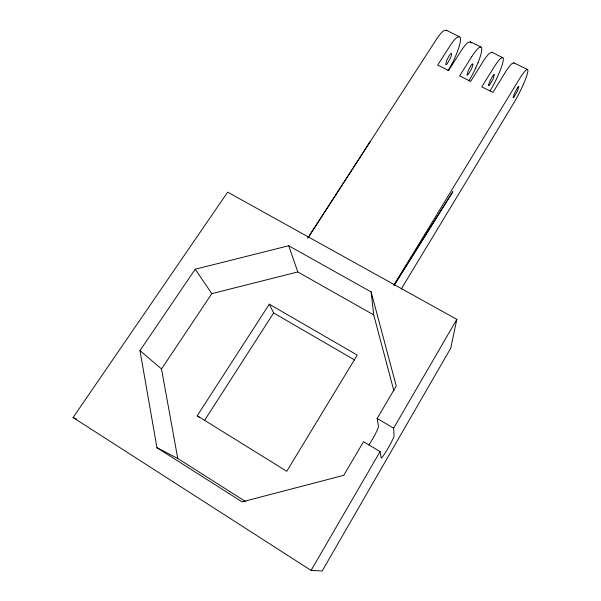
<?xml version="1.0" encoding="UTF-8"?>
<svg xmlns="http://www.w3.org/2000/svg" width="601" height="601" viewBox="0 0 601 601"><rect width="100%" height="100%" fill="white"/><g stroke="black" fill="none" stroke-linecap="round" stroke-linejoin="round"><path stroke-width="0.9" d="M456.82 319.371L450.742 348.167L322.196 570.95L311.093 570.417L73.082 417.537L227.651 192.155L456.82 319.371L393.64 428.205L394.121 435.748A12.914 0.992 -60.4 0 1 387.878 448.489A12.914 0.992 -60.4 0 1 381.244 457.977L380.065 451.599L363.53 441.675L343.757 475.331L242.105 501.858L156.951 447.715L139.973 350.593L195.22 269.225L288.713 245.756L371.133 291.928L396.247 386L377.173 418.454L378.495 426.462A12.861 1.225 -60.2 0 1 375.415 433.847A12.861 1.225 -60.2 0 1 368.811 444.995M478.126 62.429L475.684 68.056M523.336 84.471L520.729 90.09A25.174 3.366 -62.9 0 1 513.329 103.755L401.152 289.149M311.093 570.417L380.065 451.599M393.94 284.979L518.933 79.775A25.174 3.366 -62.9 0 1 525.454 70.648L527.024 69.468L527.821 69.851A25.174 3.366 -62.9 0 1 523.343 84.448M394.091 285.129L452.891 191.629L394.211 285.242M471.687 56.772L459.607 75.929L470.658 81.383L482.701 62.136A24.994 4.327 -63.4 0 1 489.499 53.256L491.881 52.234L503.157 57.929A25.017 4.027 -63.3 0 1 503.09 61.377A25.062 4.034 -63.3 0 1 499.266 72.744L496.757 78.355A25.062 4.034 -63.3 0 1 490.146 90.781M204.633 420.294L273.628 312.971L269.293 304.189L197.211 415.742L199.284 417.342M517.484 87.934L514.501 93.335L513.081 97.452A6.28 0.841 -62.9 0 0 514.005 97.046L517.581 90.856L518.903 86.454A6.28 0.841 -62.9 0 0 517.461 87.979M307.817 238.019L436.296 39.546A24.709 5.522 -64.1 0 1 443.448 30.974L446.212 30.17L460.05 37.097A24.746 5.161 -63.9 0 1 457.196 52.204L454.837 57.854A24.746 5.161 -63.9 0 1 447.993 70.723M307.907 238.026L370.201 141.603M245.726 501.64L177.761 458.473L161.511 368.961L211.807 293.641L297.803 271.952L373.709 314.901L393.918 390.973M527.528 69.461L513.742 62.804L511.549 63.916A25.129 3.741 -63.1 0 0 504.923 72.946L492.97 92.381L481.784 86.867L493.782 67.53A25.062 4.034 -63.3 0 1 500.49 58.575L502.782 57.508M478.126 62.406A24.881 4.605 -63.6 0 0 481.491 47.464L480.402 46.931L478.576 47.967A24.881 4.605 -63.6 0 0 471.71 56.757M481.04 46.998L470.26 41.792L467.698 42.709A24.859 4.891 -63.7 0 0 460.734 51.438L448.609 70.505L437.671 65.111L449.833 46.134A24.746 5.161 -63.9 0 1 456.888 37.48L459.532 36.608M73.082 417.537L76.432 419.13M156.951 447.715L177.761 458.473M269.293 304.189L357.227 355.078L286.76 471.282L197.211 415.742M273.628 312.971L354.688 360.014M377.173 418.454L393.64 428.205M139.973 350.593L161.511 368.961M446.212 30.17L446.768 30.681M470.26 41.792L470.741 42.265A24.814 4.883 -63.7 0 1 471.026 43.107M491.881 52.234L492.294 52.678M513.742 62.804L514.08 63.21M451.389 53.474L451.629 54.451L450.57 58.034L446.979 64.089A6.175 1.285 -63.9 0 1 445.769 64.337L446.791 60.108L449.728 54.804A6.175 1.285 -63.9 0 1 451.366 53.519M195.22 269.225L211.807 293.641M288.713 245.756L297.803 271.952M371.133 291.928L373.709 314.901M475.699 68.018A24.881 4.605 -63.6 0 1 468.78 80.985M472.934 64.209L471.77 68.416L468.187 74.516A6.205 1.149 -63.6 0 1 467.067 74.817L468.209 70.617L471.161 65.284A6.205 1.149 -63.6 0 1 472.747 63.909L472.934 64.209M488.621 84.779L488.583 85.402A6.243 1.007 -63.3 0 0 489.612 85.049L493.196 78.911L494.33 74.449A6.243 1.007 -63.3 0 0 492.82 75.876L490.551 79.768L488.621 84.779"/></g></svg>
